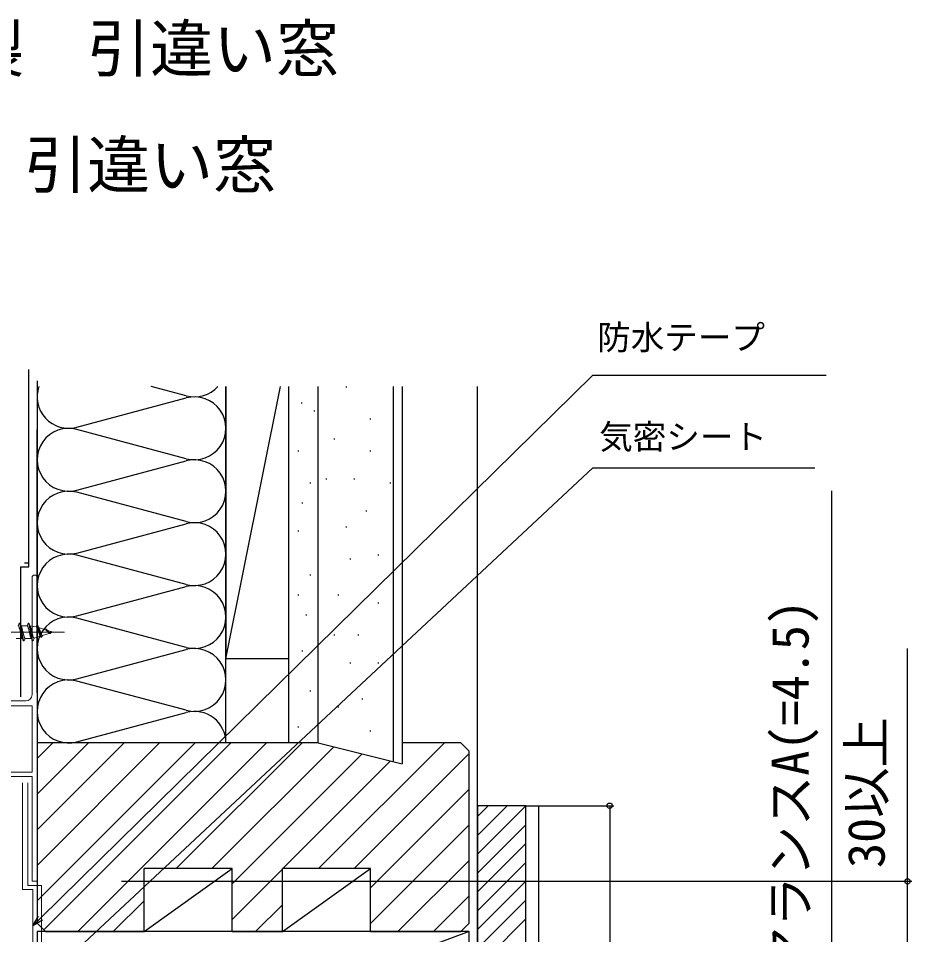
# Model space of a CAD drawing. Units: millimetres, scale not verified. Extents: x -525 to 525, y -783 to 779.
# Drawn here: x -336.9 to -123.9, y -225.3 to -6.8 of the extents above; entities that cross this region are included whole.
import ezdxf
from ezdxf.enums import TextEntityAlignment as Align

# ---------------------------------------------------------------- set-up
doc = ezdxf.new("R2010")
doc.units = ezdxf.units.MM
doc.header["$LTSCALE"] = 4
for name, color, linetype in [('0-1_USER1', 3, 'Continuous'), ('0-7_YKK_D', 6, 'Continuous'), ('0-9_YSS_K', 3, 'Continuous')]:
    doc.layers.add(name, color=color, linetype=linetype)
for name, color, linetype, lineweight in [('0-3_YKK_11E', 4, 'Continuous', 18), ('0-4_YKK_12', 2, 'Continuous', 18), ('0-5_YKK_13', 4, 'Continuous', 18)]:
    doc.layers.add(name, color=color, linetype=linetype, lineweight=lineweight)
doc.styles.add('ＭＳ ゴシック', font='')
doc.styles.get('ＭＳ ゴシック').set_extended_font_data('MS Gothic')

msp = doc.modelspace()

# ---------------------------------------------------------------- linework, layer by layer
at = {"layer": '0-3_YKK_11E'}
for p, q in [((-333.648, -168.05), (-333.648, -140.15)), ((-361.448, -169.55), (-335.148, -169.55))]:
    msp.add_line(p, q, dxfattribs=at)
for points in [[(-332.448, -140.15), (-332.448, -212.55), (-333.648, -212.55), (-333.648, -187.55), (-350.948, -187.55), (-350.948, -211.73), (-350.741, -212.015)], [(-401.248, -186.55), (-333.648, -186.55), (-333.648, -170.75), (-361.248, -170.75), (-361.248, -178.75), (-404.248, -178.75)]]:
    msp.add_lwpolyline(points, dxfattribs=at)
for centre, radius, start, end in [((-333.048, -140.15), 0.6, 0, 180), ((-335.148, -168.05), 1.5, 270, 0)]:
    msp.add_arc(centre, radius, start, end, dxfattribs=at)
at = {"layer": '0-4_YKK_12'}
msp.add_line((-335.948, -214.55), (-335.948, -189.05), dxfattribs=at)
msp.add_lwpolyline([(-333.448, -235.55), (-333.448, -214.55), (-335.948, -214.55)], dxfattribs=at)
at = {"layer": '0-5_YKK_13'}
for p, q in [((-332.65, -151.9), (-332.475, -151.476)), ((-332.125, -152.068), (-332.098, -152.089)), ((-330.325, -152.419), (-330.296, -152.44)), ((-325.937, -153.15), (-387.437, -153.15)), ((-333.783, -154.65), (-333.535, -155.25)), ((-333.435, -155.245), (-333.15, -154.557))]:
    msp.add_line(p, q, dxfattribs=at)
at = {"layer": '0-5_YKK_13', "color": 80}
for p in [(-334.648, -189.05), (-331.448, -213.55)]:
    msp.add_line(p, (-334.648, -213.55), dxfattribs=at)
at = {"layer": '0-5_YKK_13'}
for points in [[(-335.365, -154.628), (-335.394, -154.599), (-335.424, -154.56), (-335.453, -154.51), (-335.483, -154.449), (-335.512, -154.379), (-335.542, -154.299), (-335.571, -154.211), (-335.601, -154.114), (-335.63, -154.011), (-335.659, -153.9), (-335.689, -153.784), (-335.718, -153.663), (-335.748, -153.539), (-335.777, -153.411), (-335.807, -153.281), (-335.836, -153.15), (-335.866, -153.02), (-335.895, -152.89), (-335.924, -152.762), (-335.954, -152.637), (-335.983, -152.516), (-336.013, -152.4), (-336.042, -152.29), (-336.072, -152.186), (-336.101, -152.09), (-336.131, -152.001), (-336.16, -151.922), (-336.189, -151.851), (-336.219, -151.791), (-336.248, -151.741), (-336.278, -151.701), (-336.307, -151.673), (-336.337, -151.656), (-336.366, -151.65), (-336.615, -151.05), (-336.715, -151.05), (-336.963, -151.65)], [(-336.934, -151.656), (-336.904, -151.673)], [(-336.904, -151.673), (-336.875, -151.701), (-336.845, -151.741), (-336.816, -151.791), (-336.786, -151.851), (-336.757, -151.922), (-336.728, -152.001), (-336.698, -152.09), (-336.669, -152.186), (-336.639, -152.29), (-336.61, -152.4), (-336.58, -152.516), (-336.551, -152.637), (-336.521, -152.762), (-336.492, -152.89), (-336.463, -153.02), (-336.433, -153.15), (-336.404, -153.281), (-336.374, -153.411), (-336.345, -153.539), (-336.315, -153.663), (-336.286, -153.784), (-336.256, -153.9), (-336.227, -154.011), (-336.198, -154.114), (-336.168, -154.211), (-336.139, -154.299), (-336.109, -154.379), (-336.08, -154.449), (-336.05, -154.51), (-336.021, -154.56), (-335.991, -154.599), (-335.962, -154.628), (-335.933, -154.645), (-335.903, -154.65), (-335.655, -155.25), (-335.555, -155.25), (-335.306, -154.65)], [(-336.715, -151.05), (-336.685, -151.058), (-336.656, -151.082)], [(-336.656, -151.082), (-336.626, -151.122), (-336.597, -151.177), (-336.567, -151.247), (-336.538, -151.332)], [(-336.615, -151.05), (-336.585, -151.058), (-336.556, -151.082)], [(-336.556, -151.082), (-336.526, -151.122), (-336.497, -151.177), (-336.467, -151.247), (-336.438, -151.332), (-336.408, -151.43), (-336.379, -151.542), (-336.35, -151.665), (-336.32, -151.8), (-336.291, -151.946), (-336.261, -152.1), (-336.232, -152.263), (-336.202, -152.432), (-336.173, -152.607), (-336.143, -152.786), (-336.114, -152.967), (-336.085, -153.15), (-336.055, -153.333), (-336.026, -153.515), (-335.996, -153.694), (-335.967, -153.869), (-335.937, -154.038), (-335.908, -154.2), (-335.878, -154.355), (-335.849, -154.5), (-335.82, -154.635), (-335.79, -154.759), (-335.761, -154.871), (-335.731, -154.969), (-335.702, -155.054), (-335.672, -155.124), (-335.643, -155.179), (-335.613, -155.218), (-335.584, -155.242), (-335.555, -155.25)], [(-336.538, -151.332), (-336.508, -151.43), (-336.479, -151.542)], [(-336.479, -151.542), (-336.45, -151.665), (-336.42, -151.8), (-336.391, -151.946), (-336.361, -152.1)], [(-336.366, -151.65), (-334.843, -151.65), (-334.595, -151.05)], [(-336.361, -152.1), (-336.332, -152.263), (-336.302, -152.432)], [(-336.302, -152.432), (-336.273, -152.607), (-336.243, -152.786), (-336.214, -152.967), (-336.185, -153.15), (-336.155, -153.333), (-336.126, -153.515), (-336.096, -153.694), (-336.067, -153.869), (-336.037, -154.038), (-336.008, -154.2), (-335.978, -154.355), (-335.949, -154.5), (-335.92, -154.635), (-335.89, -154.759), (-335.861, -154.871), (-335.831, -154.969)], [(-334.843, -151.65), (-334.814, -151.656), (-334.784, -151.673), (-334.755, -151.701), (-334.725, -151.741), (-334.696, -151.791), (-334.666, -151.851), (-334.637, -151.922), (-334.608, -152.001), (-334.578, -152.09), (-334.549, -152.186), (-334.519, -152.29), (-334.49, -152.4), (-334.46, -152.516), (-334.431, -152.637), (-334.401, -152.762), (-334.372, -152.89), (-334.343, -153.02), (-334.313, -153.15), (-334.284, -153.281), (-334.254, -153.411), (-334.225, -153.539), (-334.195, -153.663), (-334.166, -153.784), (-334.136, -153.9), (-334.107, -154.011), (-334.078, -154.114), (-334.048, -154.211), (-334.019, -154.299), (-333.989, -154.379), (-333.96, -154.449), (-333.93, -154.51), (-333.901, -154.56), (-333.871, -154.599), (-333.842, -154.628), (-333.813, -154.645), (-333.783, -154.65), (-335.306, -154.65), (-335.336, -154.645), (-335.365, -154.628)], [(-333.994, -152.968), (-334.023, -152.786), (-334.053, -152.607), (-334.082, -152.433), (-334.112, -152.264), (-334.141, -152.101), (-334.171, -151.947), (-334.2, -151.801), (-334.23, -151.666), (-334.259, -151.543), (-334.288, -151.431), (-334.318, -151.332), (-334.347, -151.248), (-334.377, -151.178), (-334.406, -151.122), (-334.436, -151.083), (-334.465, -151.058), (-334.495, -151.05), (-334.595, -151.05), (-334.565, -151.058), (-334.536, -151.082), (-334.506, -151.122), (-334.477, -151.177), (-334.447, -151.247), (-334.418, -151.332), (-334.388, -151.43), (-334.359, -151.542), (-334.33, -151.665), (-334.3, -151.8), (-334.271, -151.946), (-334.241, -152.1), (-334.212, -152.263), (-334.182, -152.432), (-334.153, -152.607), (-334.123, -152.786), (-334.094, -152.967)], [(-331.572, -154.061), (-331.603, -154.06), (-331.634, -154.052), (-331.665, -154.036), (-331.695, -154.014), (-331.726, -153.983), (-331.757, -153.946), (-331.788, -153.902), (-331.819, -153.851), (-331.849, -153.793), (-331.88, -153.73), (-331.911, -153.66), (-331.942, -153.585), (-331.973, -153.506), (-332.003, -153.422), (-332.034, -153.334), (-332.065, -153.243), (-332.096, -153.15), (-332.127, -153.056), (-332.157, -152.96), (-332.188, -152.864), (-332.219, -152.769), (-332.25, -152.675), (-332.281, -152.583), (-332.311, -152.494), (-332.342, -152.408), (-332.373, -152.327), (-332.404, -152.251), (-332.434, -152.181), (-332.465, -152.117), (-332.496, -152.06), (-332.527, -152.011), (-332.558, -151.97), (-332.588, -151.937), (-332.619, -151.914), (-332.65, -151.9), (-334.246, -151.65), (-334.495, -151.05)], [(-334.216, -151.659), (-334.185, -151.678), (-334.155, -151.709), (-334.124, -151.75), (-334.094, -151.803), (-334.063, -151.865), (-334.033, -151.936), (-334.002, -152.017), (-333.972, -152.106), (-333.942, -152.203), (-333.911, -152.306), (-333.881, -152.416), (-333.85, -152.531), (-333.82, -152.65), (-333.789, -152.772), (-333.759, -152.897), (-333.728, -153.023), (-333.698, -153.15), (-333.668, -153.277), (-333.637, -153.402), (-333.607, -153.524), (-333.576, -153.644), (-333.546, -153.759), (-333.515, -153.869), (-333.485, -153.974), (-333.454, -154.071), (-333.424, -154.162), (-333.393, -154.244), (-333.363, -154.318), (-333.333, -154.382), (-333.302, -154.437), (-333.272, -154.482), (-333.241, -154.517), (-333.211, -154.541), (-333.18, -154.555), (-333.15, -154.557), (-331.541, -154.055), (-331.415, -154.361), (-331.444, -154.369), (-331.473, -154.368)], [(-331.473, -154.368), (-331.503, -154.357), (-331.532, -154.336), (-331.562, -154.306), (-331.591, -154.266), (-331.621, -154.216), (-331.65, -154.157), (-331.68, -154.088), (-331.709, -154.011), (-331.738, -153.926), (-331.768, -153.833), (-331.797, -153.733), (-331.827, -153.626), (-331.856, -153.514), (-331.886, -153.396), (-331.915, -153.275), (-331.945, -153.15), (-331.974, -153.023), (-332.003, -152.895), (-332.033, -152.767), (-332.062, -152.639), (-332.092, -152.513), (-332.121, -152.39), (-332.151, -152.271), (-332.18, -152.157), (-332.21, -152.048), (-332.239, -151.947), (-332.268, -151.853), (-332.298, -151.767), (-332.327, -151.691), (-332.357, -151.625), (-332.386, -151.57), (-332.416, -151.527), (-332.445, -151.495), (-332.475, -151.476), (-332.375, -151.52), (-332.153, -152.055), (-330.433, -152.592), (-330.355, -152.403), (-330.255, -152.447)], [(-331.344, -154.326), (-331.373, -154.325), (-331.403, -154.315), (-331.432, -154.295), (-331.462, -154.266), (-331.491, -154.228), (-331.521, -154.18), (-331.55, -154.123), (-331.58, -154.057), (-331.609, -153.983), (-331.638, -153.901), (-331.668, -153.811), (-331.697, -153.714), (-331.727, -153.611), (-331.756, -153.502), (-331.786, -153.389), (-331.815, -153.271), (-331.845, -153.15), (-331.874, -153.027), (-331.903, -152.903), (-331.933, -152.778), (-331.962, -152.654), (-331.992, -152.532), (-332.021, -152.412), (-332.051, -152.296), (-332.08, -152.185), (-332.11, -152.079), (-332.139, -151.98), (-332.168, -151.888), (-332.198, -151.805), (-332.227, -151.731), (-332.257, -151.666), (-332.286, -151.613), (-332.316, -151.57), (-332.345, -151.539), (-332.375, -151.52)], [(-332.098, -152.089), (-332.07, -152.117), (-332.042, -152.153), (-332.014, -152.197), (-331.987, -152.247)], [(-331.987, -152.247), (-331.959, -152.303), (-331.931, -152.364)], [(-331.931, -152.364), (-331.904, -152.431), (-331.876, -152.502), (-331.848, -152.577), (-331.821, -152.655)], [(-331.821, -152.655), (-331.793, -152.735), (-331.765, -152.817)], [(-331.765, -152.817), (-331.738, -152.9), (-331.71, -152.984), (-331.682, -153.068), (-331.654, -153.15)], [(-329.386, -153.378), (-329.417, -153.382), (-329.447, -153.385), (-329.478, -153.386), (-329.509, -153.383), (-329.54, -153.379), (-329.571, -153.371), (-329.601, -153.361), (-329.632, -153.348), (-329.663, -153.332), (-329.694, -153.314), (-329.725, -153.293), (-329.755, -153.269), (-329.786, -153.242), (-329.817, -153.214), (-329.848, -153.183), (-329.879, -153.15), (-329.909, -153.116), (-329.94, -153.08), (-329.971, -153.043), (-330.002, -153.006), (-330.033, -152.967), (-330.063, -152.929), (-330.094, -152.891), (-330.125, -152.854), (-330.156, -152.817), (-330.187, -152.782), (-330.217, -152.748), (-330.248, -152.717), (-330.279, -152.688), (-330.31, -152.662), (-330.34, -152.639), (-330.371, -152.62), (-330.402, -152.604), (-330.433, -152.592)], [(-330.296, -152.44), (-330.266, -152.466), (-330.237, -152.497), (-330.207, -152.532), (-330.178, -152.57)], [(-330.255, -152.447), (-330.159, -152.678), (-328.648, -153.15), (-329.162, -153.311), (-329.19, -153.319), (-329.217, -153.326), (-329.245, -153.331), (-329.273, -153.334), (-329.301, -153.335), (-329.328, -153.335), (-329.356, -153.332), (-329.384, -153.327), (-329.411, -153.319), (-329.439, -153.309), (-329.467, -153.297), (-329.494, -153.283), (-329.522, -153.266), (-329.55, -153.247), (-329.577, -153.226), (-329.605, -153.202), (-329.633, -153.177), (-329.661, -153.15), (-329.688, -153.122), (-329.716, -153.092), (-329.744, -153.062), (-329.771, -153.03), (-329.799, -152.998), (-329.827, -152.966), (-329.854, -152.934), (-329.882, -152.902), (-329.91, -152.871), (-329.937, -152.842), (-329.965, -152.813), (-329.993, -152.786), (-330.021, -152.761), (-330.048, -152.739), (-330.076, -152.719), (-330.104, -152.702), (-330.131, -152.688)], [(-329.253, -153.411), (-329.283, -153.419), (-329.312, -153.424), (-329.342, -153.426), (-329.371, -153.425), (-329.401, -153.42), (-329.43, -153.413), (-329.46, -153.402), (-329.489, -153.387), (-329.518, -153.369), (-329.548, -153.347), (-329.577, -153.322), (-329.607, -153.294), (-329.636, -153.262), (-329.666, -153.228), (-329.695, -153.19), (-329.725, -153.15), (-329.754, -153.108), (-329.783, -153.064), (-329.813, -153.018), (-329.842, -152.972), (-329.872, -152.924), (-329.901, -152.876), (-329.931, -152.828), (-329.96, -152.781), (-329.99, -152.735), (-330.019, -152.691), (-330.048, -152.648), (-330.078, -152.608), (-330.107, -152.571), (-330.137, -152.538), (-330.166, -152.509), (-330.196, -152.483), (-330.225, -152.463), (-330.255, -152.447)], [(-330.178, -152.57), (-330.148, -152.612), (-330.119, -152.657)], [(-330.119, -152.657), (-330.09, -152.704), (-330.06, -152.753), (-330.031, -152.803), (-330.001, -152.854), (-329.972, -152.905), (-329.942, -152.957), (-329.913, -153.007), (-329.883, -153.056), (-329.854, -153.104), (-329.825, -153.15), (-329.795, -153.194), (-329.766, -153.235), (-329.736, -153.274), (-329.707, -153.309), (-329.677, -153.341), (-329.648, -153.369)], [(-337.426, -154.65), (-335.903, -154.65)], [(-335.831, -154.969), (-335.802, -155.054), (-335.772, -155.124)], [(-335.772, -155.124), (-335.743, -155.179), (-335.713, -155.218), (-335.684, -155.242), (-335.655, -155.25)], [(-334.094, -152.967), (-334.065, -153.15), (-334.035, -153.333), (-334.006, -153.515), (-333.976, -153.694), (-333.947, -153.869), (-333.917, -154.038), (-333.888, -154.2), (-333.858, -154.355), (-333.829, -154.5), (-333.8, -154.635), (-333.77, -154.759), (-333.741, -154.871), (-333.711, -154.969), (-333.682, -155.054), (-333.652, -155.124), (-333.623, -155.179), (-333.593, -155.218), (-333.564, -155.242), (-333.535, -155.25), (-333.435, -155.245), (-333.464, -155.237), (-333.493, -155.213), (-333.523, -155.174), (-333.552, -155.119), (-333.582, -155.049), (-333.611, -154.965), (-333.641, -154.867), (-333.67, -154.756), (-333.7, -154.632), (-333.729, -154.498), (-333.758, -154.353), (-333.788, -154.198), (-333.817, -154.036), (-333.847, -153.867), (-333.876, -153.693), (-333.906, -153.514), (-333.935, -153.333), (-333.965, -153.15), (-333.994, -152.968)], [(-331.654, -153.15), (-331.627, -153.231), (-331.599, -153.31)], [(-331.599, -153.31), (-331.571, -153.387), (-331.544, -153.46), (-331.516, -153.529), (-331.488, -153.594), (-331.461, -153.655), (-331.433, -153.71), (-331.405, -153.76), (-331.378, -153.804), (-331.35, -153.842), (-331.322, -153.874), (-331.294, -153.9), (-331.267, -153.919), (-331.239, -153.933), (-331.211, -153.939), (-331.184, -153.94), (-331.156, -153.934)], [(-329.324, -153.362), (-331.156, -153.934), (-331.315, -154.317), (-331.415, -154.361)], [(-329.648, -153.369), (-329.618, -153.394), (-329.589, -153.415)], [(-329.589, -153.415), (-329.56, -153.432), (-329.53, -153.446), (-329.501, -153.456), (-329.471, -153.462), (-329.442, -153.465), (-329.412, -153.465), (-329.383, -153.461), (-329.353, -153.454), (-329.324, -153.445), (-329.295, -153.433)], [(-329.324, -153.362), (-329.295, -153.433), (-329.195, -153.39), (-329.162, -153.311)]]:
    msp.add_lwpolyline(points, dxfattribs=at)
at = {"layer": '0-5_YKK_13', "color": 80}
msp.add_lwpolyline([(-331.448, -213.55), (-331.448, -265.55), (-266.448, -265.55), (-266.448, -271.55)], dxfattribs=at)
at = {"layer": '0-7_YKK_D'}
for p, q in [((-214.948, -194.55), (-194.948, -194.55)), ((-195.948, -194.55), (-195.948, -284.55)), ((-312.348, -212.55), (-123.948, -212.55))]:
    msp.add_line(p, q, dxfattribs=at)
for points in [[(-333.448, -223.166), (-331.63, -221.378), (-199.988, -91.89), (-144.308, -91.89)], [(-331.448, -236.784), (-329.584, -235.044), (-199.988, -113.999), (-147.067, -113.999)], [(-142.948, -266.55), (-142.948, -262.55), (-142.948, -119.478)], [(-124.948, -262.55), (-124.948, -212.55), (-124.948, -157.023)], [(-331.151, -221.865), (-333.448, -223.166), (-332.109, -220.891)]]:
    msp.add_lwpolyline(points, dxfattribs=at)
for centre in [(-195.948, -194.55), (-124.948, -212.55)]:
    msp.add_circle(centre, 0.637, dxfattribs=at)
at = {"layer": '0-9_YSS_K'}
for p, q in [((-332.448, -93.214), (-332.448, -179.55)), ((-296.886, -96.795), (-305.276, -94.55)), ((-287.448, -179.55), (-287.448, -94.55)), ((-287.448, -159.55), (-274.448, -94.55)), ((-287.448, -94.55), (-287.448, -159.55)), ((-272.448, -159.55), (-272.448, -94.55)), ((-272.448, -179.55), (-272.448, -94.55)), ((-265.448, -179.55), (-265.448, -94.55)), ((-265.448, -179.55), (-265.448, -94.55)), ((-258.837, -94.627), (-258.637, -94.627)), ((-247.448, -184.05), (-247.448, -94.55)), ((-245.448, -94.55), (-245.448, -184.55)), ((-227.448, -277.55), (-227.448, -94.55)), ((-323.009, -104.295), (-296.886, -97.305)), ((-269.491, -98.443), (-269.291, -98.443)), ((-266.469, -100.351), (-266.269, -100.351)), ((-253.112, -102.259), (-252.912, -102.259)), ((-296.886, -111.795), (-323.009, -104.805)), ((-332.448, -167.618), (-332.448, -104.892)), ((-261.699, -107.03), (-261.499, -107.03)), ((-272.448, -179.55), (-272.448, -109.892)), ((-270.286, -109.892), (-270.086, -109.892)), ((-253.112, -109.892), (-252.912, -109.892)), ((-323.009, -119.295), (-296.886, -112.305)), ((-267.424, -117.524), (-267.224, -117.524)), ((-267.424, -117.524), (-267.224, -117.524)), ((-263.607, -116.57), (-263.407, -116.57)), ((-256.929, -116.57), (-256.729, -116.57)), ((-248.342, -117.524), (-248.142, -117.524)), ((-296.886, -126.795), (-323.009, -119.805)), ((-269.332, -122.295), (-269.132, -122.295)), ((-269.332, -122.295), (-269.132, -122.295)), ((-332.448, -167.618), (-332.448, -122.618)), ((-254.066, -124.203), (-253.866, -124.203)), ((-323.009, -134.295), (-296.886, -127.305)), ((-258.837, -128.019), (-258.637, -128.019)), ((-270.286, -128.973), (-270.086, -128.973)), ((-270.286, -128.973), (-270.086, -128.973)), ((-296.886, -141.795), (-323.009, -134.805)), ((-251.204, -134.698), (-251.004, -134.698)), ((-336.448, -137.55), (-336.448, -168.605)), ((-335.448, -136.618), (-334.448, -136.618)), ((-257.883, -135.652), (-257.683, -135.652)), ((-267.424, -139.468), (-267.224, -139.468)), ((-267.424, -139.468), (-267.224, -139.468)), ((-323.009, -149.295), (-296.886, -142.305)), ((-270.286, -144.239), (-270.086, -144.239)), ((-270.286, -144.239), (-270.086, -144.239)), ((-260.745, -144.239), (-260.545, -144.239)), ((-251.204, -146.147), (-251.004, -146.147)), ((-296.886, -156.795), (-323.009, -149.805)), ((-268.378, -149.009), (-268.178, -149.009)), ((-268.378, -149.009), (-268.178, -149.009)), ((-261.699, -153.779), (-261.499, -153.779)), ((-255.975, -153.779), (-255.775, -153.779)), ((-323.009, -164.295), (-296.886, -157.305)), ((-269.332, -157.596), (-269.132, -157.596)), ((-269.332, -157.596), (-269.132, -157.596)), ((-272.448, -159.55), (-287.448, -159.55)), ((-257.883, -160.458), (-257.683, -160.458)), ((-251.204, -160.458), (-251.004, -160.458)), ((-296.886, -171.795), (-323.009, -164.805)), ((-267.424, -167.136), (-267.224, -167.136)), ((-267.424, -167.136), (-267.224, -167.136)), ((-255.021, -169.045), (-254.821, -169.045)), ((-323.009, -179.295), (-296.886, -172.305)), ((-260.745, -170.953), (-260.545, -170.953)), ((-270.286, -175.723), (-270.086, -175.723)), ((-270.286, -175.723), (-270.086, -175.723)), ((-253.112, -176.677), (-252.912, -176.677)), ((-332.448, -179.55), (-332.448, -222.55)), ((-265.448, -179.55), (-332.448, -179.55)), ((-332.448, -217.242), (-294.756, -179.55)), ((-332.448, -208.756), (-303.242, -179.55)), ((-332.448, -200.271), (-311.727, -179.55)), ((-332.448, -191.786), (-320.212, -179.55)), ((-332.448, -183.301), (-328.698, -179.55)), ((-330.859, -224.139), (-286.271, -179.55)), ((-322.786, -224.55), (-277.786, -179.55)), ((-299.301, -209.55), (-269.301, -179.55)), ((-290.815, -209.55), (-261.742, -180.477)), ((-265.448, -179.55), (-272.448, -179.55)), ((-265.448, -179.55), (-272.448, -179.55)), ((-265.448, -179.55), (-245.448, -184.55)), ((-265.359, -209.55), (-235.359, -179.55)), ((-231.448, -179.55), (-245.448, -179.55)), ((-229.448, -181.55), (-231.448, -179.55)), ((-285.948, -213.168), (-254.954, -182.174)), ((-256.874, -209.55), (-229.448, -182.124)), ((-229.448, -222.55), (-229.448, -181.55)), ((-273.845, -209.55), (-248.165, -183.871)), ((-252.948, -214.109), (-229.448, -190.609)), ((-227.448, -197.118), (-224.88, -194.55)), ((-227.448, -201.608), (-220.39, -194.55)), ((-227.448, -206.099), (-215.948, -194.599)), ((-215.948, -194.55), (-212.948, -194.55)), ((-212.948, -194.55), (-212.948, -410.05)), ((-252.948, -222.594), (-229.448, -199.094)), ((-227.448, -210.589), (-215.948, -199.089)), ((-227.448, -215.079), (-215.948, -203.579)), ((-306.948, -224.55), (-306.948, -209.55)), ((-306.948, -224.55), (-285.948, -209.55)), ((-285.948, -221.653), (-273.948, -209.653)), ((-273.948, -224.55), (-273.948, -209.55)), ((-273.948, -224.55), (-252.948, -209.55)), ((-246.418, -224.55), (-229.448, -207.58)), ((-227.448, -219.569), (-215.948, -208.069)), ((-227.448, -224.059), (-215.948, -212.559)), ((-237.933, -224.55), (-229.448, -216.065)), ((-314.301, -224.55), (-306.948, -217.197)), ((-280.359, -224.55), (-273.948, -218.139)), ((-227.448, -228.549), (-215.948, -217.049)), ((-332.448, -222.55), (-330.448, -224.55)), ((-231.448, -224.55), (-229.448, -222.55)), ((-227.448, -233.039), (-215.948, -221.539)), ((-229.448, -224.55), (-332.448, -262.55)), ((-330.448, -224.55), (-306.948, -224.55)), ((-285.948, -224.55), (-273.948, -224.55)), ((-252.948, -224.55), (-231.448, -224.55))]:
    msp.add_line(p, q, dxfattribs=at)
for points in [[(-336.448, -137.55), (-334.448, -137.55), (-334.448, -90.55)], [(-215.948, -282.55), (-215.948, -194.55), (-227.448, -194.55), (-227.448, -277.55), (-248.448, -277.55), (-248.448, -284.55), (-217.948, -284.55)], [(-285.948, -224.55), (-285.948, -209.55), (-306.948, -209.55)], [(-252.948, -224.55), (-252.948, -209.55), (-273.948, -209.55)]]:
    msp.add_lwpolyline(points, dxfattribs=at)
msp.add_lwpolyline([(-332.448, -262.55), (-229.448, -262.55), (-229.448, -224.55), (-332.448, -224.55)], close=True, dxfattribs=at)
for centre, start, end in [((-324.948, -97.05), 160.52886, 284.98089), ((-294.948, -89.55), 255.0191, 318.18962), ((-294.948, -104.55), 255.0191, 104.98089), ((-324.948, -112.05), 75.0191, 284.98089), ((-294.948, -119.55), 255.0191, 104.98089), ((-324.948, -127.05), 75.0191, 284.98089), ((-294.948, -134.55), 255.0191, 104.98089), ((-324.948, -142.05), 75.0191, 284.98089), ((-294.948, -149.55), 255.0191, 104.98089), ((-324.948, -157.05), 75.0191, 284.98089), ((-294.948, -164.55), 255.0191, 104.98089), ((-324.948, -172.05), 75.0191, 284.98089), ((-294.948, -179.55), 360, 104.98089)]:
    msp.add_arc(centre, 7.5, start, end, dxfattribs=at)

# ---------------------------------------------------------------- texts
at = {"layer": '0-1_USER1', "style": 'ＭＳ ゴシック'}
for s, p in [('【既設窓】\u3000アルミ製\u3000引違い窓', (-485.557, -22.783)), ('【新設窓】\u3000樹脂窓\u3000引違い窓', (-485.557, -50.511))]:
    msp.add_text(s, height=11, dxfattribs=at).set_placement(p, align=Align.BOTTOM_LEFT)
at = {"layer": '0-7_YKK_D', "style": 'ＭＳ ゴシック'}
for s, p in [('防水テープ', (-198.932, -87.551)), ('気密シート', (-198.454, -111.243))]:
    msp.add_text(s, height=5.865, dxfattribs=at).set_placement(p, align=Align.BOTTOM_LEFT)
for s, p in [('クリアランスA(=4.5)', (-145.88, -259.387)), ('30以上', (-127.743, -209.387))]:
    msp.add_text(s, height=8.798, rotation=90, dxfattribs=at).set_placement(p, align=Align.BOTTOM_LEFT)

doc.saveas('drawing.dxf')
